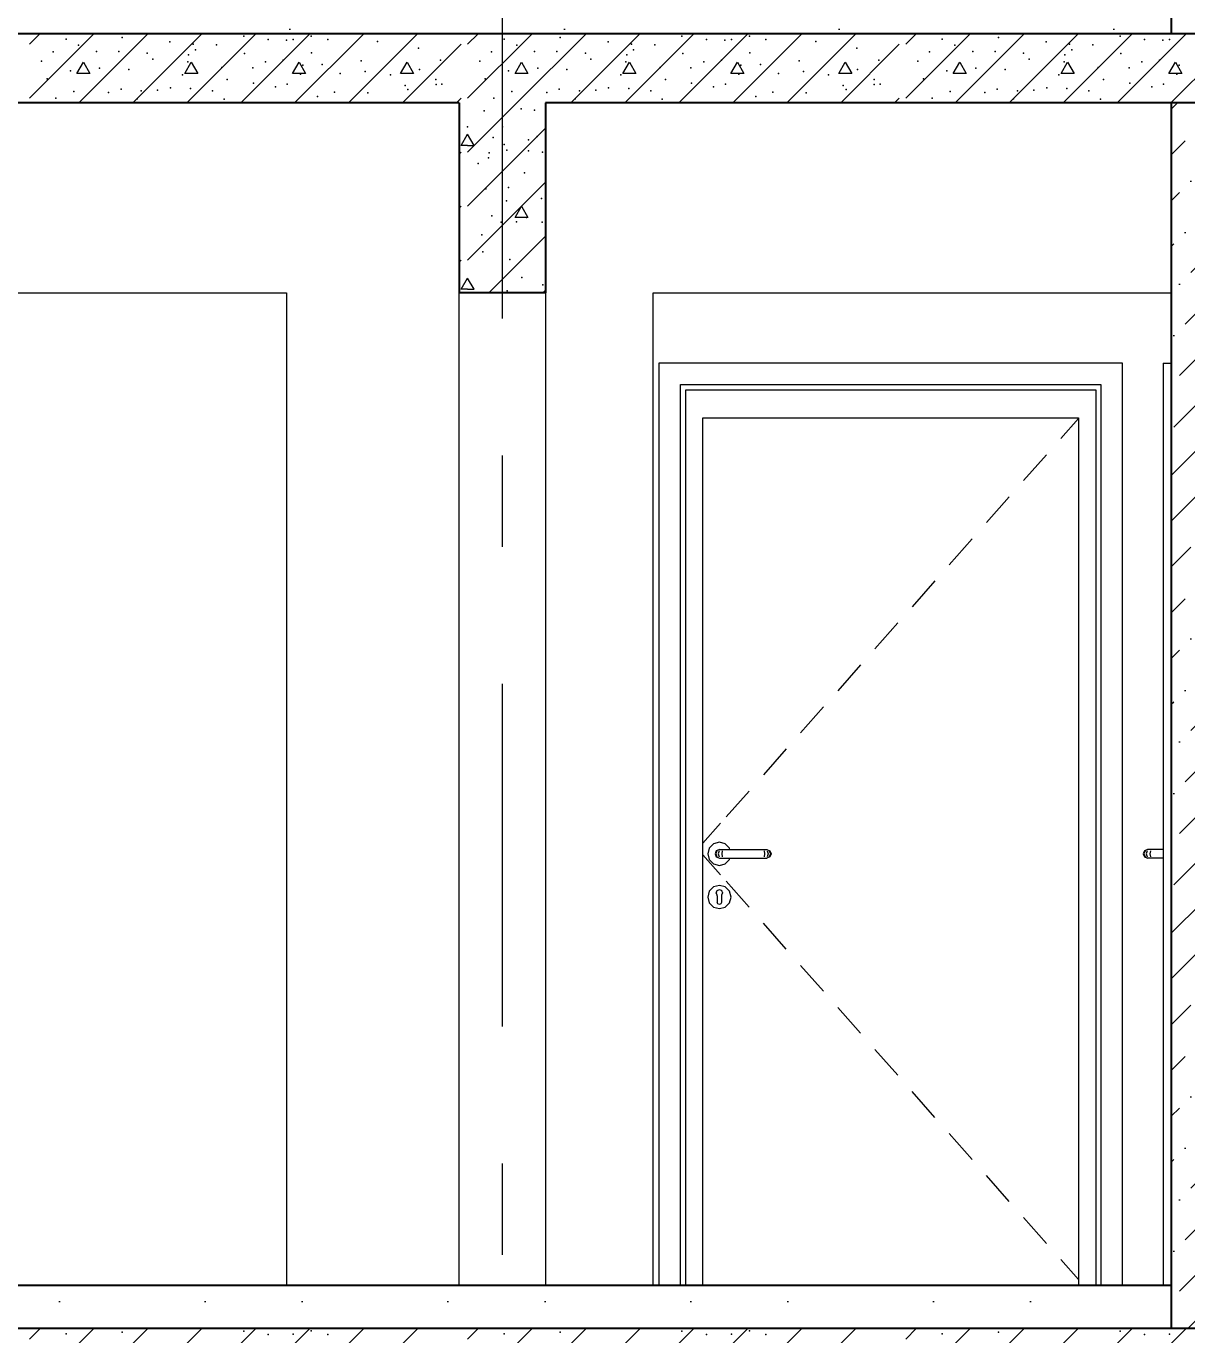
# Model space of a CAD drawing. Header units: millimetres. Extents: x 18162 to 7085488, y 72188 to 247925.
# Drawn here: x 4262510 to 4265199, y 137638 to 140670 of the extents above; entities that cross this region are included whole.
import ezdxf
from ezdxf.enums import TextEntityAlignment as Align

# ---------------------------------------------------------------- set-up
doc = ezdxf.new("R2010")
doc.units = ezdxf.units.MM
doc.header["$MEASUREMENT"] = 0
doc.linetypes.add('Double Dashed', pattern=[1093.611073, 529.166651, -211.666656, 141.111112, -211.666656])
for name, color, linetype in [('Archicad Doors', 7, 'Continuous'), ('Structural - Bearing', 7, 'Continuous'), ('Structural - Grid', 7, 'Continuous')]:
    doc.layers.add(name, color=color, linetype=linetype)
doc.styles.add('GENERATED_STYLE_3', font='', dxfattribs={"width": 0.8})
doc.styles.get('GENERATED_STYLE_3').set_extended_font_data('ISOCPEUR MON')
doc.dimstyles.new('GENERATED_STYLE__12', dxfattribs={"dimtxt": 330.000007, "dimasz": 171, "dimexe": 0.18, "dimexo": 150, "dimgap": 0, "dimtad": 1, "dimdec": 0, "dimzin": 0, "dimdsep": 46, "dimtxsty": 'GENERATED_STYLE_3', "dimblk": 'ARROWHEAD_2', "dimblk1": 'ARROWHEAD_2', "dimblk2": 'ARROWHEAD_2', "dimcen": 0.09, "dimclrd": 13, "dimclre": 13, "dimclrt": 13, "dimadec": 0, "dimazin": 0, "dimtfac": 1, "dimtdec": 4, "dimtmove": 0, "dimatfit": 3, "dimfxl": 1, "dimtolj": 1, "dimtzin": 0, "dimarcsym": 0})
pattern_1 = [(45, (4294986.58, 104752.7), (-106.066, 106.066), [112.5, -37.5, 0, -37.5]), (45, (4294999.84, 104872.03), (-106.066, 106.066), [112.5, -37.5, 0, -37.5])]
pattern_2 = [(0, (4294986.6, 104752.7), (0, 1169.134), [73.125, -601.875]), (0, (4295324.1, 105337.3), (0, 1169.134), [73.125, -601.875]), (60, (4294986.6, 104752.7), (-1012.5, 584.567), [73.125, -601.875]), (60, (4295661.6, 104752.7), (-1012.5, 584.567), [73.125, -601.875]), (120, (4295059.7, 104752.7), (1012.5, 584.567), [73.125, -601.875]), (120, (4295734.7, 104752.7), (1012.5, 584.567), [73.125, -601.875]), (0, (4294986.58, 104865.2), (0, 225), [0, -225, 0, -337.5]), (45, (4295099.08, 104865.2), (-159.099, 159.099), [0, -168.75, 0, -281.25])]

# ---------------------------------------------------------------- blocks, each defined once
blk = doc.blocks.new('*X1400', base_point=(4294986.6, 104752.7))
at = {"layer": 'Structural - Bearing', "color": 7, "linetype": 'Continuous', "lineweight": 9}
for p, q in [((4262517.7, 137628.2), (4262542.2, 137652.7)), ((4262517.7, 137503.2), (4262667.2, 137652.7)), ((4262632.2, 137492.7), (4262792.2, 137652.7)), ((4262757.2, 137492.7), (4262917.2, 137652.7)), ((4262882.2, 137492.7), (4263042.2, 137652.7)), ((4263007.2, 137492.7), (4263167.2, 137652.7)), ((4263132.2, 137492.7), (4263292.2, 137652.7)), ((4263257.2, 137492.7), (4263417.2, 137652.7)), ((4263532.8, 137628.2), (4263557.3, 137652.7)), ((4263532.8, 137503.2), (4263682.3, 137652.7)), ((4263647.3, 137492.7), (4263807.3, 137652.7)), ((4263772.3, 137492.7), (4263932.3, 137652.7)), ((4263897.3, 137492.7), (4264057.3, 137652.7)), ((4264022.3, 137492.7), (4264182.3, 137652.7)), ((4264147.3, 137492.7), (4264307.3, 137652.7)), ((4264272.3, 137492.7), (4264432.3, 137652.7)), ((4264547.9, 137628.2), (4264572.4, 137652.7)), ((4264547.9, 137503.2), (4264697.4, 137652.7)), ((4264662.4, 137492.7), (4264822.4, 137652.7)), ((4264787.4, 137492.7), (4264947.4, 137652.7)), ((4264912.4, 137492.7), (4265072.4, 137652.7)), ((4265037.4, 137492.7), (4265197.4, 137652.7))]:
    blk.add_line(p, q, dxfattribs=at)
for p in [(4262602.4, 137640.4), (4262732.4, 137644.3), (4263014.4, 137647.2), (4263071.1, 137639.1), (4263128.9, 137639.6), (4263170.6, 137647.3), (4263208.9, 137639.1), (4263617.5, 137640.4), (4263747.6, 137644.3), (4264029.5, 137647.2), (4264086.2, 137639.1), (4264144, 137639.6), (4264185.8, 137647.3), (4264224, 137639.1), (4264632.6, 137640.4), (4264762.7, 137644.3), (4265044.6, 137647.2), (4265101.4, 137639.1), (4265159.2, 137639.6)]:
    blk.add_point(p, dxfattribs=at)
blk = doc.blocks.new('*X1413', base_point=(4294986.6, 104752.7))
at = {"layer": 'Structural - Bearing', "color": 7, "linetype": 'Continuous', "lineweight": 9}
for p, q in [((4262517.7, 140628.3), (4262542.1, 140652.7)), ((4262517.7, 140503.3), (4262667.1, 140652.7)), ((4262632.1, 140492.7), (4262792.1, 140652.7)), ((4262757.1, 140492.7), (4262917.1, 140652.7)), ((4262882.1, 140492.7), (4263042.1, 140652.7)), ((4263007.1, 140492.7), (4263167.1, 140652.7)), ((4263132.1, 140492.7), (4263292.1, 140652.7)), ((4263257.1, 140492.7), (4263417.1, 140652.7)), ((4263532.8, 140628.3), (4263557.2, 140652.7)), ((4263532.8, 140503.3), (4263682.2, 140652.7)), ((4263647.2, 140492.7), (4263807.2, 140652.7)), ((4263772.2, 140492.7), (4263932.2, 140652.7)), ((4263897.2, 140492.7), (4264057.2, 140652.7)), ((4264022.2, 140492.7), (4264182.2, 140652.7)), ((4264147.2, 140492.7), (4264307.2, 140652.7)), ((4264272.2, 140492.7), (4264432.2, 140652.7)), ((4264547.9, 140628.3), (4264572.4, 140652.7)), ((4264547.9, 140503.3), (4264697.4, 140652.7)), ((4264662.4, 140492.7), (4264822.4, 140652.7)), ((4264787.4, 140492.7), (4264947.4, 140652.7)), ((4264912.4, 140492.7), (4265072.4, 140652.7)), ((4265037.4, 140492.7), (4265197.4, 140652.7)), ((4265162.4, 140492.7), (4265322.4, 140652.7)), ((4263382.1, 140492.7), (4263517.7, 140628.3)), ((4264397.2, 140492.7), (4264532.8, 140628.3)), ((4262627.5, 140560.6), (4262642.7, 140586.6)), ((4262657.6, 140560.6), (4262627.5, 140560.6)), ((4262642.7, 140586.6), (4262657.6, 140560.6)), ((4262877.5, 140560.6), (4262892.7, 140586.6)), ((4262907.6, 140560.6), (4262877.5, 140560.6)), ((4262892.7, 140586.6), (4262907.6, 140560.6)), ((4263127.5, 140560.6), (4263142.7, 140586.6)), ((4263157.6, 140560.6), (4263127.5, 140560.6)), ((4263142.7, 140586.6), (4263157.6, 140560.6)), ((4263377.5, 140560.6), (4263392.7, 140586.6)), ((4263407.6, 140560.6), (4263377.5, 140560.6)), ((4263392.7, 140586.6), (4263407.6, 140560.6)), ((4263642.7, 140560.6), (4263657.8, 140586.6)), ((4263672.7, 140560.6), (4263642.7, 140560.6)), ((4263657.8, 140586.6), (4263672.7, 140560.6)), ((4263892.7, 140560.6), (4263907.8, 140586.6)), ((4263922.7, 140560.6), (4263892.7, 140560.6)), ((4263907.8, 140586.6), (4263922.7, 140560.6)), ((4264142.7, 140560.6), (4264157.8, 140586.6)), ((4264172.7, 140560.6), (4264142.7, 140560.6)), ((4264157.8, 140586.6), (4264172.7, 140560.6)), ((4264392.7, 140560.6), (4264407.8, 140586.6)), ((4264422.7, 140560.6), (4264392.7, 140560.6)), ((4264407.8, 140586.6), (4264422.7, 140560.6)), ((4264657.8, 140560.6), (4264672.9, 140586.6)), ((4264687.8, 140560.6), (4264657.8, 140560.6)), ((4264672.9, 140586.6), (4264687.8, 140560.6)), ((4264907.8, 140560.6), (4264922.9, 140586.6)), ((4264937.8, 140560.6), (4264907.8, 140560.6)), ((4264922.9, 140586.6), (4264937.8, 140560.6)), ((4265157.8, 140560.6), (4265172.9, 140586.6)), ((4265187.8, 140560.6), (4265157.8, 140560.6)), ((4265172.9, 140586.6), (4265187.8, 140560.6)), ((4263507.1, 140492.7), (4263517.7, 140503.3)), ((4264522.2, 140492.7), (4264532.8, 140503.3))]:
    blk.add_line(p, q, dxfattribs=at)
for p in [(4262602.4, 140640.5), (4262631.6, 140625.9), (4262732.4, 140644.3), (4262843.2, 140634), (4262897.1, 140628.8), (4262951.2, 140627.3), (4263014.4, 140647.3), (4263071.1, 140639.2), (4263113.5, 140638.1), (4263128.9, 140639.6), (4263170.6, 140647.4), (4263208.9, 140639.2), (4263324.4, 140635), (4263419.4, 140619.5), (4263617.5, 140640.5), (4263646.7, 140625.9), (4263747.6, 140644.3), (4263858.3, 140634), (4263912.2, 140628.8), (4263966.3, 140627.3), (4264029.5, 140647.3), (4264086.2, 140639.2), (4264128.6, 140638.1), (4264144, 140639.6), (4264185.8, 140647.4), (4264224, 140639.2), (4264339.5, 140635), (4264434.6, 140619.5), (4264632.6, 140640.5), (4264661.8, 140625.9), (4264762.7, 140644.3), (4264873.4, 140634), (4264927.4, 140628.8), (4264981.5, 140627.3), (4265044.6, 140647.3), (4265101.4, 140639.2), (4265143.7, 140638.1), (4265159.2, 140639.6), (4262545.7, 140588.9), (4262572.8, 140610.4), (4262673.1, 140611.8), (4262724.8, 140611.5), (4262790.5, 140607.6), (4262803.4, 140594.1), (4262886.3, 140604.1), (4262902.2, 140615.3), (4263016.1, 140607.2), (4263105.9, 140591.5), (4263171.4, 140608.8), (4263286, 140589.6), (4263470.3, 140591.5), (4263560.8, 140588.9), (4263587.9, 140610.4), (4263688.2, 140611.8), (4263739.9, 140611.5), (4263805.6, 140607.6), (4263818.5, 140594.1), (4263901.4, 140604.1), (4263917.3, 140615.3), (4264031.2, 140607.2), (4264121, 140591.5), (4264186.5, 140608.8), (4264301.2, 140589.6), (4264485.5, 140591.5), (4264576, 140588.9), (4264603, 140610.4), (4264703.3, 140611.8), (4264755, 140611.5), (4264820.7, 140607.6), (4264833.6, 140594.1), (4264916.6, 140604.1), (4264932.4, 140615.3), (4265046.4, 140607.2), (4265136.2, 140591.5), (4262612.7, 140567.1), (4262680.3, 140572.9), (4262747.9, 140569.6), (4262884.4, 140587.7), (4262963.6, 140574.2), (4263035.1, 140573.5), (4263064.7, 140587.7), (4263145.8, 140559.3), (4263151, 140579.9), (4263196.1, 140581.8), (4263237.7, 140560.6), (4263295.7, 140564.9), (4263421.4, 140569.6), (4263627.8, 140567.1), (4263695.4, 140572.9), (4263763, 140569.6), (4263899.5, 140587.7), (4263978.7, 140574.2), (4264050.2, 140573.5), (4264079.8, 140587.7), (4264160.9, 140559.3), (4264166.1, 140579.9), (4264211.2, 140581.8), (4264252.9, 140560.6), (4264310.8, 140564.9), (4264436.5, 140569.6), (4264642.9, 140567.1), (4264710.5, 140572.9), (4264778.1, 140569.6), (4264914.7, 140587.7), (4264993.8, 140574.2), (4265065.3, 140573.5), (4265094.9, 140587.7), (4265176.1, 140559.3), (4265181.2, 140579.9), (4262558.7, 140548.5), (4262872.4, 140557.7), (4262975.8, 140546.5), (4263036.8, 140538.3), (4263087.5, 140529.5), (4263115.1, 140535.6), (4263354, 140557.6), (4263387.9, 140532.9), (4263459.6, 140546.9), (4263459.8, 140535.1), (4263473.5, 140536.1), (4263573.8, 140548.5), (4263887.5, 140557.7), (4263991, 140546.5), (4264051.9, 140538.3), (4264102.6, 140529.5), (4264130.2, 140535.6), (4264369.1, 140557.6), (4264403, 140532.9), (4264474.7, 140546.9), (4264474.9, 140535.1), (4264488.7, 140536.1), (4264589, 140548.5), (4264902.7, 140557.7), (4265006.1, 140546.5), (4265067, 140538.3), (4265117.7, 140529.5), (4265145.4, 140535.6), (4262578.8, 140503.7), (4262620.2, 140519.1), (4262701.1, 140516.5), (4262729.9, 140524.6), (4262767.3, 140502.1), (4262776.6, 140520.6), (4262814.4, 140521.6), (4262844.5, 140527.1), (4262890.8, 140525.8), (4262941.9, 140520.4), (4262968.5, 140500.9), (4263185.3, 140507.5), (4263224.7, 140517.6), (4263302, 140516), (4263394.7, 140523.7), (4263593.9, 140503.7), (4263635.3, 140519.1), (4263716.2, 140516.5), (4263745, 140524.6), (4263782.4, 140502.1), (4263791.7, 140520.6), (4263829.6, 140521.6), (4263859.6, 140527.1), (4263906, 140525.8), (4263957, 140520.4), (4263983.6, 140500.9), (4264200.4, 140507.5), (4264239.9, 140517.6), (4264317.1, 140516), (4264409.8, 140523.7), (4264609, 140503.7), (4264650.5, 140519.1), (4264731.4, 140516.5), (4264760.1, 140524.6), (4264797.6, 140502.1), (4264806.8, 140520.6), (4264844.7, 140521.6), (4264874.7, 140527.1), (4264921.1, 140525.8), (4264972.2, 140520.4), (4264998.8, 140500.9)]:
    blk.add_point(p, dxfattribs=at)
blk = doc.blocks.new('*X1465', base_point=(4294986.6, 104752.7))
at = {"layer": 'Structural - Bearing', "color": 7, "linetype": 'Continuous', "lineweight": 9}
for p, q in [((4263532.8, 140378.3), (4263647.2, 140492.7)), ((4263517.7, 140394), (4263532.8, 140420)), ((4263532.8, 140253.3), (4263713.1, 140433.6)), ((4263547.9, 140394), (4263532.8, 140420)), ((4263513.1, 140373.7), (4263517.7, 140378.3)), ((4263532.8, 140393.9), (4263517.7, 140394)), ((4263532.8, 140393.9), (4263547.9, 140394)), ((4263532.8, 140128.3), (4263713.1, 140308.6)), ((4263513.1, 140248.7), (4263517.7, 140253.3)), ((4263642.7, 140227.3), (4263657.8, 140253.3)), ((4263672.7, 140227.3), (4263642.7, 140227.3)), ((4263657.8, 140253.3), (4263672.7, 140227.3)), ((4263582.2, 140052.7), (4263713.1, 140183.6)), ((4263513.1, 140123.7), (4263517.7, 140128.3)), ((4263517.7, 140060.6), (4263532.8, 140086.6)), ((4263547.9, 140060.6), (4263532.8, 140086.6)), ((4263532.8, 140060.6), (4263517.7, 140060.6)), ((4263532.8, 140060.6), (4263547.9, 140060.6)), ((4263707.2, 140052.7), (4263713.1, 140058.6))]:
    blk.add_line(p, q, dxfattribs=at)
for p in [(4263571.3, 140474.3), (4263657.3, 140478.9), (4263687.9, 140475.3), (4263532.8, 140437), (4263613.6, 140437), (4263591.7, 140412.5), (4263673.8, 140407), (4263694.1, 140414.5), (4263583.1, 140376.9), (4263617.5, 140395.8), (4263623.9, 140382.9), (4263673.8, 140381.3), (4263706.7, 140378.5), (4263557, 140352), (4263580.9, 140365.3), (4263665, 140330.6), (4263575.4, 140293.5), (4263627.8, 140296.6), (4263623.3, 140265.7), (4263703.8, 140270.9), (4263589.3, 140230.7), (4263669, 140227.1), (4263610.6, 140216.4), (4263645.8, 140216.8), (4263705.2, 140216.2), (4263566.1, 140186.9), (4263568, 140147.4), (4263631, 140129.7), (4263658.8, 140088), (4263624.8, 140057.1), (4263707.2, 140070.9)]:
    blk.add_point(p, dxfattribs=at)
blk = doc.blocks.new('Standard grid marker[365]_3', base_point=(4263613.1, 164752.7))
at = {"layer": 'Structural - Grid', "color": 13, "linetype": 'Double Dashed', "lineweight": 13, "ltscale": 1.5}
blk.add_line((4263613.1, 163752.7), (4263613.1, 97752.7), dxfattribs=at)
at = {"layer": 'Structural - Grid', "color": 13, "lineweight": 13, "style": 'GENERATED_STYLE_3'}
blk.add_attdef('AC_MarkerText_1', text='', height=375, rotation=360, dxfattribs=at).set_placement((4263613.1, 96490.2), align=Align.TOP_CENTER)
blk = doc.blocks.new('*D1670', base_point=(4294986.6, 104752.7))
at = {"color": 12, "linetype": 'Continuous', "lineweight": 35}
for p, q in [((4268368, 137817.7), (4268593, 137687.8)), ((4268368, 137557.7), (4268593, 137427.8))]:
    blk.add_line(p, q, dxfattribs=at)
at = {"color": 13, "linetype": 'Continuous', "lineweight": 13}
for p, q in [((4268649.2, 137752.7), (4268311.7, 137752.7)), ((4268480.5, 137492.7), (4268480.5, 137752.7)), ((4268649.2, 137492.7), (4268311.7, 137492.7))]:
    blk.add_line(p, q, dxfattribs=at)
blk = doc.blocks.new('ARROWHEAD_2')
at = {"color": 0, "linetype": 'Continuous', "lineweight": 0}
for p, q in [((-0.378, -0.655), (0.378, 0.655)), ((0, 0), (-1, 0))]:
    blk.add_line(p, q, dxfattribs=at)
blk = doc.blocks.new('*D1671', base_point=(4294986.6, 104752.7))
at = {"color": 12, "linetype": 'Continuous', "lineweight": 35}
for p, q in [((4268368, 140557.7), (4268593, 140427.8)), ((4268368, 137817.7), (4268593, 137687.8))]:
    blk.add_line(p, q, dxfattribs=at)
at = {"color": 13, "linetype": 'Continuous', "lineweight": 13}
for p, q in [((4268649.2, 140492.7), (4268311.7, 140492.7)), ((4268480.5, 137752.7), (4268480.5, 140492.7)), ((4268649.2, 137752.7), (4268311.7, 137752.7))]:
    blk.add_line(p, q, dxfattribs=at)
at = {"color": 13, "lineweight": 13, "char_height": 330, "attachment_point": 7, "rotation": 90, "style": 'GENERATED_STYLE_3'}
for s, insert in [('\\A1;{\\pql;\\fISOCPEUR MON|b0|i0|c0|p0;\\W0.800000;260}', (4268510.3, 139874.4)), ('\\A1;{\\pql;\\fISOCPEUR MON|b0|i0|c0|p0;\\W0.800000;2,740}', (4268576.1, 138417.9))]:
    blk.add_mtext(s, dxfattribs=dict(at, insert=insert))
blk = doc.blocks.new('*D1672', base_point=(4294986.6, 104752.7))
at = {"color": 12, "linetype": 'Continuous', "lineweight": 35}
for p, q in [((4268368, 140817.7), (4268593, 140687.8)), ((4268368, 140557.7), (4268593, 140427.8))]:
    blk.add_line(p, q, dxfattribs=at)
at = {"color": 13, "linetype": 'Continuous', "lineweight": 13}
for p, q in [((4268649.2, 140752.7), (4268311.7, 140752.7)), ((4268480.5, 140492.7), (4268480.5, 140752.7)), ((4268649.2, 140492.7), (4268311.7, 140492.7))]:
    blk.add_line(p, q, dxfattribs=at)
blk = doc.blocks.new('*D1718', base_point=(4294986.6, 104752.7))
at = {"color": 12, "linetype": 'Continuous', "lineweight": 35}
for p, q in [((4271333.2, 137117.7), (4271558.2, 136987.8)), ((4271333.2, 134817.7), (4271558.2, 134687.8))]:
    blk.add_line(p, q, dxfattribs=at)
at = {"color": 13, "linetype": 'Continuous', "lineweight": 13}
for p, q in [((4271614.4, 137052.7), (4270763.1, 137052.7)), ((4271445.7, 134752.7), (4271445.7, 137052.7)), ((4271614.4, 134752.7), (4271276.9, 134752.7))]:
    blk.add_line(p, q, dxfattribs=at)
at = {"color": 13, "lineweight": 13, "char_height": 330, "attachment_point": 7, "rotation": 90, "style": 'GENERATED_STYLE_3'}
for s, insert in [('\\A1;{\\pql;\\fISOCPEUR MON|b0|i0|c0|p0;\\W0.800000;440}', (4271096, 136969.7)), ('\\A1;{\\pql;\\fISOCPEUR MON|b0|i0|c0|p0;\\W0.800000;2,300}', (4271541.3, 135764.4)), ('\\A1;{\\pql;\\fISOCPEUR MON|b0|i0|c0|p0;\\W0.800000;260}', (4271475.5, 134817.7))]:
    blk.add_mtext(s, dxfattribs=dict(at, insert=insert))
blk = doc.blocks.new('*D1720', base_point=(4294986.6, 104752.7))
at = {"color": 12, "linetype": 'Continuous', "lineweight": 35}
for p, q in [((4271333.2, 137817.7), (4271558.2, 137687.8)), ((4271333.2, 137557.7), (4271558.2, 137427.8))]:
    blk.add_line(p, q, dxfattribs=at)
at = {"color": 13, "linetype": 'Continuous', "lineweight": 13}
for p, q in [((4271614.4, 137752.7), (4271276.9, 137752.7)), ((4271445.7, 137492.7), (4271445.7, 137752.7)), ((4271614.4, 137492.7), (4271276.9, 137492.7))]:
    blk.add_line(p, q, dxfattribs=at)
blk = doc.blocks.new('*D1721', base_point=(4294986.6, 104752.7))
at = {"color": 12, "linetype": 'Continuous', "lineweight": 35}
for p, q in [((4271333.2, 140117.7), (4271558.2, 139987.8)), ((4271333.2, 137817.7), (4271558.2, 137687.8))]:
    blk.add_line(p, q, dxfattribs=at)
at = {"color": 13, "linetype": 'Continuous', "lineweight": 13}
for p, q in [((4271614.4, 140052.7), (4270763.1, 140052.7)), ((4271445.7, 137752.7), (4271445.7, 140052.7)), ((4271614.4, 137752.7), (4271276.9, 137752.7))]:
    blk.add_line(p, q, dxfattribs=at)
at = {"color": 13, "lineweight": 13, "char_height": 330, "attachment_point": 7, "rotation": 90, "style": 'GENERATED_STYLE_3'}
for s, insert in [('\\A1;{\\pql;\\fISOCPEUR MON|b0|i0|c0|p0;\\W0.800000;440}', (4271096, 139969.7)), ('\\A1;{\\pql;\\fISOCPEUR MON|b0|i0|c0|p0;\\W0.800000;2,300}', (4271541.3, 138764.4)), ('\\A1;{\\pql;\\fISOCPEUR MON|b0|i0|c0|p0;\\W0.800000;260}', (4271475.5, 137817.7))]:
    blk.add_mtext(s, dxfattribs=dict(at, insert=insert))
blk = doc.blocks.new('*D1722', base_point=(4294986.6, 104752.7))
at = {"color": 12, "linetype": 'Continuous', "lineweight": 35}
for p, q in [((4271333.2, 140557.7), (4271558.2, 140427.8)), ((4271333.2, 140117.7), (4271558.2, 139987.8))]:
    blk.add_line(p, q, dxfattribs=at)
at = {"color": 13, "linetype": 'Continuous', "lineweight": 13}
for p, q in [((4271614.4, 140492.7), (4271276.9, 140492.7)), ((4271445.7, 140052.7), (4271445.7, 140492.7)), ((4271614.4, 140052.7), (4270763.1, 140052.7))]:
    blk.add_line(p, q, dxfattribs=at)
blk = doc.blocks.new('*D1723', base_point=(4294986.6, 104752.7))
at = {"color": 12, "linetype": 'Continuous', "lineweight": 35}
for p, q in [((4271333.2, 140817.7), (4271558.2, 140687.8)), ((4271333.2, 140557.7), (4271558.2, 140427.8))]:
    blk.add_line(p, q, dxfattribs=at)
at = {"color": 13, "linetype": 'Continuous', "lineweight": 13}
for p, q in [((4271614.4, 140752.7), (4271276.9, 140752.7)), ((4271445.7, 140492.7), (4271445.7, 140752.7)), ((4271614.4, 140492.7), (4271276.9, 140492.7))]:
    blk.add_line(p, q, dxfattribs=at)

msp = doc.modelspace()

# ---------------------------------------------------------------- hatches: boundary and pattern name
at = {"layer": 'Structural - Bearing', "linetype": 'Continuous', "lineweight": 9}
h = msp.add_hatch(dxfattribs=at)
h.set_pattern_fill('Dot___Dashed_0003', style=0, pattern_type=2)
h.set_pattern_definition(pattern_1)
h.paths.add_polyline_path([(4265263.1, 143492.7), (4265163.1, 143492.7), (4265163.1, 140652.7), (4265263.1, 140652.7)])
h = msp.add_hatch(dxfattribs=at)
h.set_pattern_fill('Lightweight_Concrete_0003', style=0, pattern_type=2)
h.set_pattern_definition(pattern_2)
h.paths.add_polyline_path([(4259913.1, 140752.7), (4259913.1, 140652.7), (4265163.1, 140652.7), (4265163.1, 140752.7)])
h = msp.add_hatch(dxfattribs=at)
h.set_pattern_fill('Dot___Dashed_0003', style=0, pattern_type=2)
h.set_pattern_definition(pattern_1)
h.paths.add_polyline_path([(4265263.1, 140492.7), (4265163.1, 140492.7), (4265163.1, 137652.7), (4265263.1, 137652.7)])
h = msp.add_hatch(dxfattribs=at)
h.set_pattern_fill('Lightweight_Concrete_0003', style=0, pattern_type=2)
h.set_pattern_definition(pattern_2)
h.paths.add_polyline_path([(4259913.1, 137752.7), (4259913.1, 137652.7), (4265163.1, 137652.7), (4265163.1, 137752.7)])

# ---------------------------------------------------------------- linework, layer by layer
at = {"layer": 'Archicad Doors', "color": 7, "linetype": 'Continuous', "lineweight": 9}
for p, q in [((4260413.3, 140052.7), (4263113.3, 140052.7)), ((4263113.3, 140052.7), (4263113.3, 137752.7)), ((4263513.1, 137752.7), (4263513.1, 140052.7)), ((4263713.1, 140052.7), (4263713.1, 137752.7)), ((4263963.1, 137752.7), (4263963.1, 140052.7)), ((4263963.1, 140052.7), (4265163.1, 140052.7)), ((4263976.1, 139889.7), (4263976.1, 137752.7)), ((4265050.1, 139889.7), (4263976.1, 139889.7)), ((4265050.1, 137752.7), (4265050.1, 139889.7)), ((4265144.1, 139889.7), (4265144.1, 137752.7)), ((4265144.1, 139889.7), (4265163.1, 139889.7)), ((4264026.1, 137752.7), (4264026.1, 139839.7)), ((4264026.1, 139839.7), (4265000.1, 139839.7)), ((4265000.1, 139839.7), (4265000.1, 137752.7)), ((4264038.1, 137752.7), (4264038.1, 139827.7)), ((4264038.1, 139827.7), (4264988.1, 139827.7)), ((4264988.1, 139827.7), (4264988.1, 137752.7)), ((4264078.1, 137752.7), (4264078.1, 139762.7)), ((4264078.1, 139762.7), (4264948.1, 139762.7)), ((4264948.1, 139761.1), (4264907.1, 139714.8)), ((4264948.1, 139762.7), (4264948.1, 137752.7)), ((4264874, 139677.3), (4264821, 139617.4)), ((4264787.9, 139579.9), (4264734.9, 139520)), ((4264701.7, 139482.5), (4264648.8, 139422.6)), ((4264615.6, 139385.2), (4264562.6, 139325.2)), ((4264529.5, 139287.8), (4264476.5, 139227.8)), ((4264443.4, 139190.4), (4264390.4, 139130.5)), ((4264357.3, 139093), (4264304.3, 139033.1)), ((4264271.2, 138995.6), (4264218.2, 138935.7)), ((4264185.1, 138898.2), (4264132.1, 138838.3)), ((4264119.1, 138823.6), (4264078.1, 138777.3)), ((4264102.6, 138776.1), (4264092.7, 138766.2)), ((4264116.1, 138779.7), (4264102.6, 138776.1)), ((4264129.6, 138776.1), (4264116.1, 138779.7)), ((4264139.5, 138766.2), (4264129.6, 138776.1)), ((4264119.1, 138703.8), (4264078.1, 138750.1)), ((4264092.7, 138766.2), (4264089.1, 138752.7)), ((4264089.1, 138752.7), (4264092.7, 138739.2)), ((4264092.7, 138739.2), (4264102.6, 138729.3)), ((4264109, 138759.8), (4264106.1, 138752.7)), ((4264106.1, 138752.7), (4264109, 138745.6)), ((4264110.6, 138759.8), (4264107.8, 138752.7)), ((4264107.8, 138752.7), (4264110.6, 138745.6)), ((4264116.1, 138762.7), (4264109, 138759.8)), ((4264109, 138745.6), (4264116.1, 138742.7)), ((4264115.4, 138759.8), (4264113.3, 138752.7)), ((4264113.3, 138752.7), (4264115.4, 138745.6)), ((4264116.1, 138762.7), (4264117.2, 138762.7)), ((4264116.1, 138742.7), (4264117.2, 138742.7)), ((4264117.2, 138762.7), (4264120.5, 138762.7)), ((4264117.2, 138742.7), (4264120.5, 138742.7)), ((4264120.5, 138762.7), (4264125.4, 138762.7)), ((4264120.5, 138742.7), (4264125.4, 138742.7)), ((4264122.6, 138759.8), (4264121.5, 138752.7)), ((4264121.5, 138752.7), (4264122.6, 138745.6)), ((4264125.4, 138762.7), (4264131.1, 138762.7)), ((4264125.4, 138742.7), (4264131.1, 138742.7)), ((4264129.6, 138729.3), (4264139.5, 138739.2)), ((4264131.1, 138762.7), (4264211.1, 138762.7)), ((4264131.1, 138742.7), (4264211.1, 138742.7)), ((4264140.4, 138762.7), (4264139.5, 138766.2)), ((4264139.5, 138739.2), (4264140.4, 138742.7)), ((4264211.1, 138762.7), (4264216.8, 138762.7)), ((4264211.1, 138742.7), (4264216.8, 138742.7)), ((4264216.8, 138762.7), (4264221.7, 138762.7)), ((4264216.8, 138742.7), (4264221.7, 138742.7)), ((4264219.6, 138759.8), (4264220.7, 138752.7)), ((4264220.7, 138752.7), (4264219.6, 138745.6)), ((4264221.7, 138762.7), (4264225, 138762.7)), ((4264221.7, 138742.7), (4264225, 138742.7)), ((4264225, 138762.7), (4264226.1, 138762.7)), ((4264225, 138742.7), (4264226.1, 138742.7)), ((4264226.1, 138762.7), (4264233.2, 138759.8)), ((4264233.2, 138745.6), (4264226.1, 138742.7)), ((4264226.8, 138759.8), (4264228.9, 138752.7)), ((4264228.9, 138752.7), (4264226.8, 138745.6)), ((4264231.6, 138759.8), (4264234.4, 138752.7)), ((4264234.4, 138752.7), (4264231.6, 138745.6)), ((4264233.2, 138759.8), (4264236.1, 138752.7)), ((4264236.1, 138752.7), (4264233.2, 138745.6)), ((4265101, 138759.8), (4265098.1, 138752.7)), ((4265098.1, 138752.7), (4265101, 138745.6)), ((4265102.6, 138759.8), (4265099.8, 138752.7)), ((4265099.8, 138752.7), (4265102.6, 138745.6)), ((4265108.1, 138762.7), (4265101, 138759.8)), ((4265101, 138745.6), (4265108.1, 138742.7)), ((4265107.4, 138759.8), (4265105.3, 138752.7)), ((4265105.3, 138752.7), (4265107.4, 138745.6)), ((4265109.2, 138762.7), (4265108.1, 138762.7)), ((4265109.2, 138742.7), (4265108.1, 138742.7)), ((4265112.5, 138762.7), (4265109.2, 138762.7)), ((4265112.5, 138742.7), (4265109.2, 138742.7)), ((4265117.4, 138762.7), (4265112.5, 138762.7)), ((4265117.4, 138742.7), (4265112.5, 138742.7)), ((4265114.6, 138759.8), (4265113.5, 138752.7)), ((4265113.5, 138752.7), (4265114.6, 138745.6)), ((4265123.1, 138762.7), (4265117.4, 138762.7)), ((4265123.1, 138742.7), (4265117.4, 138742.7)), ((4265144.1, 138762.7), (4265123.1, 138762.7)), ((4265144.1, 138742.7), (4265123.1, 138742.7)), ((4264102.6, 138729.3), (4264116.1, 138725.7)), ((4264116.1, 138725.7), (4264129.6, 138729.3)), ((4264116.1, 138679.7), (4264102.6, 138676.1)), ((4264129.6, 138676.1), (4264116.1, 138679.7)), ((4264185.1, 138629.2), (4264132.1, 138689.1)), ((4264092.7, 138666.2), (4264089.1, 138652.7)), ((4264089.1, 138652.7), (4264092.7, 138639.2)), ((4264102.6, 138676.1), (4264092.7, 138666.2)), ((4264109.4, 138664.3), (4264108.6, 138662.4)), ((4264111.1, 138657.1), (4264108.6, 138662.4)), ((4264109.4, 138664.3), (4264110.7, 138667.8)), ((4264110.7, 138667.8), (4264116.1, 138670.1)), ((4264111.1, 138655.6), (4264111.1, 138657.1)), ((4264111.1, 138655.6), (4264111.1, 138652.7)), ((4264111.1, 138652.7), (4264111.1, 138649.8)), ((4264111.1, 138649.8), (4264111.1, 138644)), ((4264116.1, 138670.1), (4264121.5, 138667.8)), ((4264123.6, 138662.4), (4264121.1, 138657.1)), ((4264121.1, 138657.1), (4264121.1, 138655.6)), ((4264121.1, 138655.6), (4264121.1, 138652.7)), ((4264121.1, 138652.7), (4264121.1, 138649.8)), ((4264121.1, 138649.8), (4264121.1, 138644)), ((4264122.8, 138664.3), (4264121.5, 138667.8)), ((4264122.8, 138664.3), (4264123.6, 138662.4)), ((4264139.5, 138666.2), (4264129.6, 138676.1)), ((4264143.1, 138652.7), (4264139.5, 138666.2)), ((4264139.5, 138639.2), (4264143.1, 138652.7)), ((4264092.7, 138639.2), (4264102.6, 138629.3)), ((4264102.6, 138629.3), (4264116.1, 138625.7)), ((4264111.1, 138644), (4264111.1, 138640.2)), ((4264112.6, 138636.7), (4264111.1, 138640.2)), ((4264116.1, 138635.2), (4264112.6, 138636.7)), ((4264119.6, 138636.7), (4264116.1, 138635.2)), ((4264116.1, 138625.7), (4264129.6, 138629.3)), ((4264121.1, 138640.2), (4264119.6, 138636.7)), ((4264121.1, 138644), (4264121.1, 138640.2)), ((4264129.6, 138629.3), (4264139.5, 138639.2)), ((4264271.2, 138531.8), (4264218.2, 138591.7)), ((4264357.3, 138434.4), (4264304.3, 138494.3)), ((4264443.4, 138337), (4264390.4, 138397)), ((4264529.5, 138239.6), (4264476.5, 138299.6)), ((4264615.6, 138142.2), (4264562.6, 138202.2)), ((4264701.7, 138044.9), (4264648.8, 138104.8)), ((4264787.9, 137947.5), (4264734.9, 138007.4)), ((4264874, 137850.1), (4264821, 137910)), ((4264948.1, 137766.3), (4264907.1, 137812.6))]:
    msp.add_line(p, q, dxfattribs=at)
at = {"layer": 'Structural - Bearing', "color": 7, "linetype": 'Continuous', "lineweight": 25}
for p, q in [((4265163.1, 140752.7), (4265163.1, 140652.7)), ((4263513.1, 140492.7), (4259913.1, 140492.7)), ((4263513.1, 140492.7), (4263513.1, 140052.7)), ((4265163.1, 140492.7), (4263713.1, 140492.7)), ((4263713.1, 140492.7), (4263713.1, 140052.7)), ((4265163.1, 140492.7), (4265163.1, 137752.7)), ((4265263.1, 140492.7), (4265163.1, 140492.7)), ((4263713.1, 140052.7), (4263513.1, 140052.7)), ((4265163.1, 137752.7), (4259913.1, 137752.7)), ((4265163.1, 137752.7), (4265163.1, 137652.7))]:
    msp.add_line(p, q, dxfattribs=at)
at = {"layer": 'Structural - Bearing', "color": 7, "linetype": 'Continuous', "lineweight": 25, "flags": 128}
for points in [[(4267513.1, 140652.7), (4265263.1, 140652.7), (4265163.1, 140652.7), (4259913.1, 140652.7)], [(4267513.1, 137652.7), (4265263.1, 137652.7), (4265163.1, 137652.7), (4259913.1, 137652.7)]]:
    msp.add_lwpolyline(points, dxfattribs=at)

# ---------------------------------------------------------------- block references
at = {"layer": 'Structural - Bearing', "lineweight": 0}
for name in ['*X1413', '*X1465', '*X1400']:
    msp.add_blockref(name, (4294986.6, 104752.7), dxfattribs=at)
at = {"layer": 'Structural - Grid', "color": 13, "linetype": 'Continuous', "lineweight": 13}
msp.add_blockref('Standard grid marker[365]_3', (4263613.1, 164752.7), dxfattribs=at)

# ---------------------------------------------------------------- dimensions: what is measured, and where the dimension line sits
at = {"color": 13, "linetype": 'Continuous', "lineweight": 13}
for base, p1, p2, picture, middle in [((4271445.7, 140752.7), (4259113.1, 140492.7), (4259113.1, 140752.7), '*D1723', (4271214.7, 141194.4)), ((4268480.5, 140752.7), (4259113.1, 140492.7), (4259113.1, 140752.7), '*D1672', (4268249.5, 140251.1)), ((4271445.7, 140052.7), (4259113.1, 137752.7), (4270613.1, 140052.7), '*D1721', (4271214.7, 139317.2)), ((4268480.5, 140492.7), (4259113.1, 137752.7), (4259113.1, 140492.7), '*D1671', (4268249.5, 138970.7)), ((4271445.7, 140492.7), (4270613.1, 140052.7), (4259113.1, 140492.7), '*D1722', (4270835.2, 140346.4)), ((4271445.7, 137752.7), (4259113.1, 137492.7), (4259113.1, 137752.7), '*D1720', (4271214.7, 138194.4)), ((4268480.5, 137752.7), (4259113.1, 137492.7), (4259113.1, 137752.7), '*D1670', (4268249.5, 137251.1)), ((4271445.7, 137052.7), (4259113.1, 134752.7), (4270613.1, 137052.7), '*D1718', (4271214.7, 136317.2))]:
    dim = msp.add_linear_dim(base=base, p1=p1, p2=p2, angle=90, dimstyle='GENERATED_STYLE__12', dxfattribs=at)
    dim.commit()
    dim.dimension.update_dxf_attribs({"geometry": picture, "text_midpoint": middle, "dimtype": 160, "text_rotation": 90})

doc.saveas('drawing.dxf')
